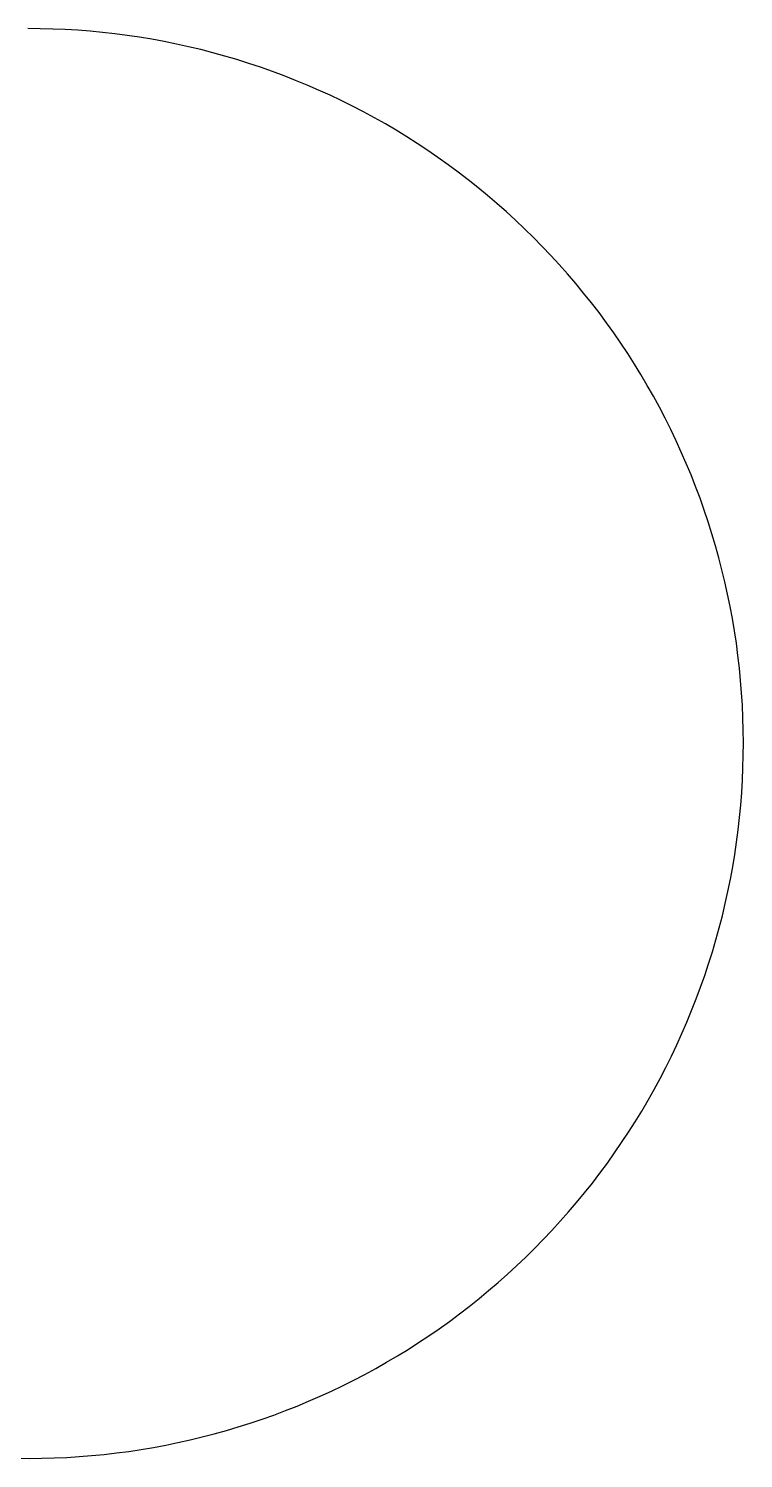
# Model space of a CAD drawing. Extents: x -7969574682030 to 12623199112121, y -20326424137810 to 266349656341.
# Drawn here: x 2326812214993 to 12623199112121, y -20326424137810 to 266349656341 of the extents above; entities that cross this region are included whole.
import ezdxf

# ---------------------------------------------------------------- set-up
doc = ezdxf.new("R2010")
doc.units = 0

msp = doc.modelspace()

# ---------------------------------------------------------------- linework, layer by layer
at = {"layer": '5'}
for p, q in [((2495601889092.657715, 264971850096.572266), (2315903498678.454102, 266349656340.929688)), ((2675248864537.043945, 260458084353.132812), (2495601889092.657715, 264971850096.572266)), ((2854789702802.612793, 252809734047.386719), (2675248864537.043945, 260458084353.132812)), ((3034169714010.776855, 242029128940.925781), (2854789702802.612793, 252809734047.386719)), ((3213334257272.428711, 228119552910.5), (3034169714010.776855, 242029128940.925781)), ((3392228757332.084473, 211085242947.712891), (3213334257272.428711, 228119552910.5)), ((3570798721192.036133, 190931387868.394531), (3392228757332.084473, 211085242947.712891)), ((3748989754711.444824, 167664126732.037109), (3570798721192.036133, 190931387868.394531)), ((3926747579175.325195, 141290546971.779297), (3748989754711.444824, 167664126732.037109)), ((4104018047828.367188, 111818682235.5), (3926747579175.325195, 141290546971.779297)), ((4280747162368.560059, 79257509938.701172), (4104018047828.367188, 111818682235.5)), ((4456881089395.601562, 43616948529.888672), (4280747162368.560059, 79257509938.701172)), ((4632366176809.071289, 4907854469.326172), (4456881089395.601562, 43616948529.888672)), ((4807148970151.380859, -36857981077.949219), (4632366176809.071289, 4907854469.326172)), ((4981176228890.517578, -81667835833.837891), (4807148970151.380859, -36857981077.949219)), ((5154394942637.630859, -129508060282.498047), (4981176228890.517578, -81667835833.837891)), ((5326752347294.505859, -180364081828.123047), (5154394942637.630859, -129508060282.498047)), ((5498195941126.018555, -234220409233.896484), (5326752347294.505859, -180364081828.123047)), ((5668673500752.676758, -291060637340.771484), (5498195941126.018555, -234220409233.896484)), ((5838133097058.365234, -350867452064.646484), (5668673500752.676758, -291060637340.771484)), ((6006523111008.455078, -413622635670.390625), (5838133097058.365234, -350867452064.646484)), ((6173792249373.46875, -479307072321.158203), (6006523111008.455078, -413622635670.390625)), ((6339889560353.486328, -547900753901.242188), (6173792249373.46875, -479307072321.158203)), ((6504764449098.560547, -619382786110.753906), (6339889560353.486328, -547900753901.242188)), ((6668366693120.402344, -693731394830.21875), (6504764449098.560547, -619382786110.753906)), ((6830646457590.631836, -770923932753.191406), (6668366693120.402344, -693731394830.21875)), ((6991554310520.951172, -850936886284.837891), (6830646457590.631836, -770923932753.191406)), ((7151041237820.607422, -933745882704.408203), (6991554310520.951172, -850936886284.837891)), ((7309058658226.561523, -1019325697589.40625), (7151041237820.607422, -933745882704.408203)), ((7465558438101.807617, -1107650262499.1875), (7309058658226.561523, -1019325697589.40625)), ((7620492906097.347656, -1198692672915.660156), (7465558438101.807617, -1107650262499.1875)), ((7773814867673.347656, -1292425196438.663086), (7620492906097.347656, -1198692672915.660156)), ((7925477619475.045898, -1388819281233.524414), (7773814867673.347656, -1292425196438.663086)), ((8075434963559.054688, -1487845564728.224609), (7925477619475.045898, -1388819281233.524414)), ((8223641221465.695312, -1589473882557.522461), (8075434963559.054688, -1487845564728.224609)), ((8370051248133.103516, -1693673277751.311523), (8223641221465.695312, -1589473882557.522461)), ((8514620445648.850586, -1800412010164.412109), (8370051248133.103516, -1693673277751.311523)), ((8657304776834.898438, -1909657566144.929688), (8514620445648.850586, -1800412010164.412109)), ((8798060778661.753906, -2021376668438.228516), (8657304776834.898438, -1909657566144.929688)), ((8936845575487.728516, -2135535286323.501953), (8798060778661.753906, -2021376668438.228516)), ((9073616892119.267578, -2252098645979.861328), (8936845575487.728516, -2135535286323.501953)), ((9208333066688.390625, -2371031241078.782227), (9073616892119.267578, -2252098645979.861328)), ((9340953063343.302734, -2492296843599.669922), (9208333066688.390625, -2371031241078.782227)), ((9471436484748.300781, -2615858514865.270508), (9340953063343.302734, -2492296843599.669922)), ((9599743584389.203125, -2741678616793.547852), (9471436484748.300781, -2615858514865.270508)), ((9725835278680.519531, -2869718823362.607422), (9599743584389.203125, -2741678616793.547852)), ((9849673158870.695312, -2999940132285.174805), (9725835278680.519531, -2869718823362.607422)), ((9971219502741.773438, -3132302876889.069336), (9849673158870.695312, -2999940132285.174805)), ((10090437286099.96875, -3266766738200.057617), (9971219502741.773438, -3132302876889.069336)), ((10207290194053.582031, -3403290757223.404297), (10090437286099.96875, -3266766738200.057617)), ((10321742632074.867188, -3541833347420.375977), (10207290194053.582031, -3403290757223.404297)), ((10433759736842.482422, -3682352307375.90625), (10321742632074.867188, -3541833347420.375977)), ((10543307386861.175781, -3824804833653.555664), (10433759736842.482422, -3682352307375.90625)), ((10650352212855.542969, -3969147533833.849609), (10543307386861.175781, -3824804833653.555664)), ((10754861607934.617188, -4115336439732.03418), (10650352212855.542969, -3969147533833.849609)), ((10856803737524.253906, -4263327020791.208984), (10754861607934.617188, -4115336439732.03418)), ((10956147549064.244141, -4413074197646.766602), (10856803737524.253906, -4263327020791.208984)), ((11052862781467.226562, -4564532355858.00293), (10956147549064.244141, -4413074197646.766602)), ((11146919974336.507812, -4717655359802.717773), (11052862781467.226562, -4564532355858.00293)), ((11238290476939.988281, -4872396566730.574219), (11146919974336.507812, -4717655359802.717773)), ((11326946456937.453125, -5028708840970.928711), (11238290476939.988281, -4872396566730.574219)), ((11412860908858.558594, -5186544568290.817383), (11326946456937.453125, -5028708840970.928711)), ((11496007662328.984375, -5345855670398.708984), (11412860908858.558594, -5186544568290.817383)), ((11576361390042.15625, -5506593619589.621094), (11496007662328.984375, -5345855670398.708984)), ((11653897615474.210938, -5668709453527.123047), (11576361390042.15625, -5506593619589.621094)), ((11728592720339.769531, -5832153790157.75), (11653897615474.210938, -5668709453527.123047)), ((11800423951786.308594, -5996876842753.240234), (11728592720339.769531, -5832153790157.75)), ((11869369429324.878906, -6162828435076.06543), (11800423951786.308594, -5996876842753.240234)), ((11935408151495.128906, -6329958016663.594727), (11869369429324.878906, -6162828435076.06543)), ((11998520002262.5625, -6498214678226.255859), (11935408151495.128906, -6329958016663.594727)), ((12058685757146.054688, -6667547167154.99707), (11998520002262.5625, -6498214678226.255859)), ((12115887089073.824219, -6837903903133.330078), (12058685757146.054688, -6667547167154.99707)), ((12170106573966.050781, -7009232993849.193359), (12115887089073.824219, -6837903903133.330078)), ((12221327696042.394531, -7181482250801.850586), (12170106573966.050781, -7009232993849.193359)), ((12269534852852.882812, -7354599205199.019531), (12221327696042.394531, -7181482250801.850586)), ((12314713360030.5625, -7528531123939.367188), (12269534852852.882812, -7354599205199.019531)), ((12356849455764.484375, -7703225025675.530273), (12314713360030.5625, -7528531123939.367188)), ((12395930304991.714844, -7878627696952.740234), (12356849455764.484375, -7703225025675.530273)), ((12431944003306.988281, -8054685708418.164062), (12395930304991.714844, -7878627696952.740234)), ((12464879580588.925781, -8231345431095.994141), (12431944003306.988281, -8054685708418.164062)), ((12494727004341.636719, -8408553052723.362305), (12464879580588.925781, -8231345431095.994141)), ((12521477182750.707031, -8586254594142.072266), (12494727004341.636719, -8408553052723.362305)), ((12545121967452.65625, -8764395925741.173828), (12521477182750.707031, -8586254594142.072266)), ((12565654156017.011719, -8942922783945.367188), (12545121967452.65625, -8764395925741.173828)), ((12583067494140.238281, -9121780787744.214844), (12565654156017.011719, -8942922783945.367188)), ((12597356677550.855469, -9300915455257.123047), (12583067494140.238281, -9121780787744.214844)), ((12608517353625.179688, -9480272220329.050781), (12597356677550.855469, -9300915455257.123047)), ((12616546122713.152344, -9659796449151.888672), (12608517353625.179688, -9480272220329.050781)), ((12621440539173.941406, -9839433456906.445312), (12616546122713.152344, -9659796449151.888672)), ((12623199112120.875, -10019128524419.978516), (12621440539173.941406, -9839433456906.445312)), ((12621821305875.601562, -10198826914834.173828), (12623199112120.875, -10019128524419.978516)), ((12617307540131.246094, -10378473890278.537109), (12621821305875.601562, -10198826914834.173828)), ((12609659189824.585938, -10558014728544.068359), (12617307540131.246094, -10378473890278.537109)), ((12598878584717.207031, -10737394739752.175781), (12609659189824.585938, -10558014728544.068359)), ((12584969008685.871094, -10916559283013.757812), (12598878584717.207031, -10737394739752.175781)), ((12547780843641.941406, -11274023746933.175781), (12567934698722.171875, -11095453783073.326172)), ((12567934698722.171875, -11095453783073.326172), (12584969008685.871094, -10916559283013.757812)), ((12524513582504.675781, -11452214780452.464844), (12547780843641.941406, -11274023746933.175781)), ((12498140002743.511719, -11629972604916.210938), (12524513582504.675781, -11452214780452.464844)), ((12468668138006.328125, -11807243073569.103516), (12498140002743.511719, -11629972604916.210938)), ((12436106965708.628906, -11983972188109.130859), (12468668138006.328125, -11807243073569.103516)), ((12400466404298.917969, -12160106115135.990234), (12436106965708.628906, -11983972188109.130859)), ((12319991474689.296875, -12510373995891.359375), (12361757310237.460938, -12335591202549.261719)), ((12361757310237.460938, -12335591202549.261719), (12400466404298.917969, -12160106115135.990234)), ((12275181619932.519531, -12684401254630.267578), (12319991474689.296875, -12510373995891.359375)), ((12227341395482.976562, -12857619968377.136719), (12275181619932.519531, -12684401254630.267578)), ((12176485373936.472656, -13029977373033.751953), (12227341395482.976562, -12857619968377.136719)), ((12122629046529.824219, -13201420966864.990234), (12176485373936.472656, -13029977373033.751953)), ((12005982003697.34375, -13541358122796.742188), (12065788818422.082031, -13371898526491.359375)), ((12065788818422.082031, -13371898526491.359375), (12122629046529.824219, -13201420966864.990234)), ((11943226820090.738281, -13709748136746.513672), (12005982003697.34375, -13541358122796.742188)), ((11877542383439.121094, -13877017275111.191406), (11943226820090.738281, -13709748136746.513672)), ((11808948701858.1875, -14043114586090.859375), (11877542383439.121094, -13877017275111.191406)), ((11663118060927.535156, -14371591718857.03125), (11737466669647.835938, -14207989474835.570312)), ((11737466669647.835938, -14207989474835.570312), (11808948701858.1875, -14043114586090.859375)), ((11585925523003.738281, -14533871483326.867188), (11663118060927.535156, -14371591718857.03125)), ((11505912569471.269531, -14694779336256.779297), (11585925523003.738281, -14533871483326.867188)), ((11423103573050.886719, -14854266263556.013672), (11505912569471.269531, -14694779336256.779297)), ((11249199193254.503906, -15168783463836.328125), (11337523758165.082031, -15012283683961.53125)), ((11337523758165.082031, -15012283683961.53125), (11423103573050.886719, -14854266263556.013672)), ((11158156782837.242188, -15323717931831.402344), (11249199193254.503906, -15168783463836.328125)), ((11064424259313.457031, -15477039893406.925781), (11158156782837.242188, -15323717931831.402344)), ((10869003891022.359375, -15778659989291.636719), (10968030174517.824219, -15628702645208.132812)), ((10968030174517.824219, -15628702645208.132812), (11064424259313.457031, -15477039893406.925781)), ((10767375573192.304688, -15926866247197.757812), (10869003891022.359375, -15778659989291.636719)), ((10663176177997.769531, -16073276273864.634766), (10767375573192.304688, -15926866247197.757812)), ((10447191889602.6875, -16360529802565.328125), (10556437445583.931641, -16217845471379.837891)), ((10556437445583.931641, -16217845471379.837891), (10663176177997.769531, -16073276273864.634766)), ((10335472787308.669922, -16501285804391.617188), (10447191889602.6875, -16360529802565.328125)), ((10104750809765.632812, -16776841917847.953125), (10221314169422.689453, -16640070601217.007812)), ((10221314169422.689453, -16640070601217.007812), (10335472787308.669922, -16501285804391.617188)), ((9985818214666.025391, -16911558092416.470703), (10104750809765.632812, -16776841917847.953125)), ((9740990940878.195312, -17174661510475.130859), (9864552612144.460938, -17044178089070.761719)), ((9864552612144.460938, -17044178089070.761719), (9985818214666.025391, -16911558092416.470703)), ((9615170838949.263672, -17302968610115.390625), (9740990940878.195312, -17174661510475.130859)), ((9356909323456.363281, -17552898184595.566406), (9487130632379.5625, -17429060304406.056641)), ((9487130632379.5625, -17429060304406.056641), (9615170838949.263672, -17302968610115.390625)), ((9090082717540.251953, -17793662311823.480469), (9224546578851.847656, -17674444528465.96875)), ((9224546578851.847656, -17674444528465.96875), (9356909323456.363281, -17552898184595.566406)), ((8815016108318.753906, -18024967657796.976562), (8953558698516.310547, -17910515219776.398438)), ((8953558698516.310547, -17910515219776.398438), (9090082717540.251953, -17793662311823.480469)), ((8674497148362.65332, -18136984762563.875), (8815016108318.753906, -18024967657796.976562)), ((8387701921903.606445, -18353577238575.476562), (8532044622084.446289, -18246532412581.84375)), ((8532044622084.446289, -18246532412581.84375), (8674497148362.65332, -18136984762563.875)), ((8093522434945.193359, -18560028763242.6875), (8241513016004.888672, -18458086633653.804688)), ((8241513016004.888672, -18458086633653.804688), (8387701921903.606445, -18353577238575.476562)), ((7792317099877.400391, -18756087807184.121094), (7943775258089.129883, -18659372574781.914062)), ((7943775258089.129883, -18659372574781.914062), (8093522434945.193359, -18560028763242.6875)), ((7328140614763.077148, -19030171482651.984375), (7484452889003.884766, -18941515502655.316406)), ((7484452889003.884766, -18941515502655.316406), (7639194095932.206055, -18850145000052.625)), ((7639194095932.206055, -18850145000052.625), (7792317099877.400391, -18756087807184.121094)), ((7010993785334.43457, -19199232688041.898438), (7170304887442.750977, -19116085934572.285156)), ((7170304887442.750977, -19116085934572.285156), (7328140614763.077148, -19030171482651.984375)), ((6524695665574.208984, -19431817746050.203125), (6688140002205.21582, -19357122641185.476562)), ((6688140002205.21582, -19357122641185.476562), (6850255836143.114258, -19279586415754.25)), ((6850255836143.114258, -19279586415754.25), (7010993785334.43457, -19199232688041.898438)), ((6194021020655.175781, -19572594455033.625), (6359972612978.352539, -19503648977495.902344)), ((6359972612978.352539, -19503648977495.902344), (6524695665574.208984, -19431817746050.203125)), ((5518945552596.654297, -19819112114779.132812), (5689302288575.279297, -19761910782852.226562)), ((5689302288575.279297, -19761910782852.226562), (5858634777504.326172, -19701745027969.601562)), ((5858634777504.326172, -19701745027969.601562), (6026891439067.30957, -19638633177203.023438)), ((6026891439067.30957, -19638633177203.023438), (6194021020655.175781, -19572594455033.625)), ((4828318331789.603516, -20017938385732.34375), (5002250250530.181641, -19972759878555.554688)), ((5002250250530.181641, -19972759878555.554688), (5175367204927.595703, -19924552721745.949219)), ((5175367204927.595703, -19924552721745.949219), (5347616461880.515625, -19873331599670.484375)), ((5347616461880.515625, -19873331599670.484375), (5518945552596.654297, -19819112114779.132812)), ((3948296403004.69043, -20197952030038.9375), (4125504024632.210938, -20168104606287.128906)), ((4125504024632.210938, -20168104606287.128906), (4302163747310.208984, -20135169029006.089844)), ((4302163747310.208984, -20135169029006.089844), (4478221758775.81543, -20099155330691.710938)), ((4478221758775.81543, -20099155330691.710938), (4653624430053.225586, -20060074481465.378906)), ((4653624430053.225586, -20060074481465.378906), (4828318331789.603516, -20017938385732.34375)), ((2158022540893.22998, -20325046331563.773438), (2337720931307.419434, -20326424137809.960938)), ((2337720931307.419434, -20326424137809.960938), (2517415998820.960449, -20324665564863.945312)), ((2517415998820.960449, -20324665564863.945312), (2697053006575.542969, -20319771148404.070312)), ((2697053006575.542969, -20319771148404.070312), (2876577235398.421387, -20311742379317.015625)), ((2876577235398.421387, -20311742379317.015625), (3055934000470.405762, -20300581703243.609375)), ((3055934000470.405762, -20300581703243.609375), (3235068667983.386719, -20286292519833.898438)), ((3235068667983.386719, -20286292519833.898438), (3413926671782.32373, -20268879181711.585938)), ((3413926671782.32373, -20268879181711.585938), (3592453529986.62207, -20248346993148.140625)), ((3592453529986.62207, -20248346993148.140625), (3770594861585.84375, -20224702208447.101562)), ((3770594861585.84375, -20224702208447.101562), (3948296403004.69043, -20197952030038.9375))]:
    msp.add_line(p, q, dxfattribs=at)

doc.saveas('drawing.dxf')
